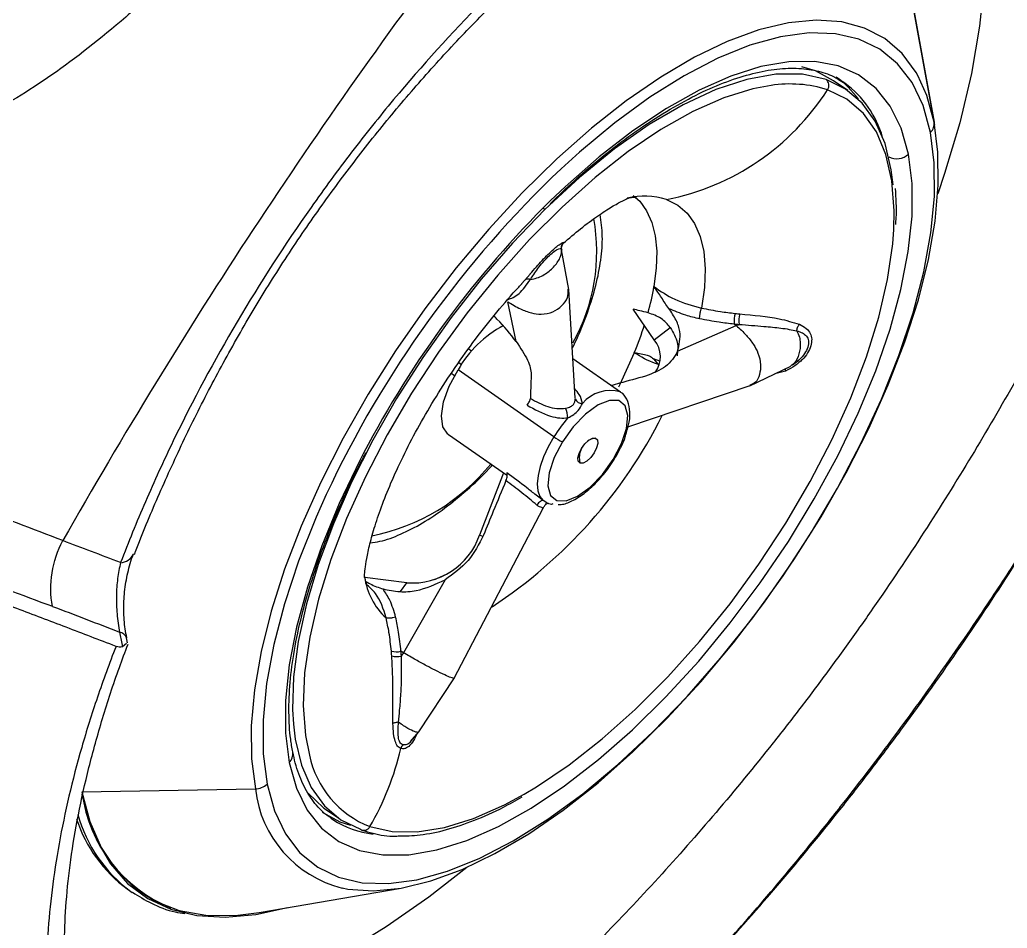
# Model space of a CAD drawing. Extents: x 527 to 611, y 788 to 934.
# Drawn here: x 538.824 to 541.45, y 869.289 to 871.705 of the extents above; entities that cross this region are included whole.
import ezdxf

# ---------------------------------------------------------------- set-up
doc = ezdxf.new("R2010")
doc.units = 0
doc.header["$MEASUREMENT"] = 0
doc.layers.add('1', color=4, linetype='Continuous')
doc.layers.add('GEOMETRY', color=4, linetype='Continuous', lineweight=25)

# ---------------------------------------------------------------- blocks, each defined once
blk = doc.blocks.new('2026_FLASH')
at = {"layer": 'GEOMETRY'}
for p, q in [((14.1076, 68.4979), (14.1764, 68.1193)), ((14.178, 68.1109), (14.1095, 68.4877)), ((13.9466, 68.2032), (13.9091, 68.2293)), ((13.9391, 68.2228), (13.9336, 68.2265)), ((13.141, 67.8865), (13.1357, 67.8902)), ((13.191, 67.7997), (13.1894, 67.7973)), ((13.1852, 67.7819), (13.1865, 67.7783)), ((13.2045, 67.6737), (13.1855, 67.7793)), ((13.0878, 67.6983), (13.1016, 67.7145)), ((13.0787, 67.6892), (13.0878, 67.6983)), ((13.2219, 67.3852), (13.2045, 67.674)), ((13.0644, 67.5354), (13.0425, 67.6413)), ((13.4317, 67.5399), (13.3761, 67.6215)), ((13.6446, 67.5824), (13.6501, 67.5777)), ((13.4317, 67.5399), (13.4747, 67.5726)), ((13.4942, 67.5095), (13.6501, 67.5777)), ((12.9462, 67.5096), (12.936, 67.5167)), ((12.9119, 67.4796), (12.9193, 67.4744)), ((13.3424, 67.4006), (13.2156, 67.4893)), ((13.4303, 67.4892), (13.4434, 67.4732)), ((13.4468, 67.4831), (13.4303, 67.4892)), ((13.7995, 67.4732), (13.8161, 67.486)), ((12.8909, 67.4521), (12.9011, 67.445)), ((13.1649, 67.2819), (12.91, 67.4602)), ((13.6864, 67.4179), (13.7956, 67.4703)), ((13.781, 67.4569), (13.7528, 67.4497)), ((13.362, 67.3087), (13.6869, 67.4181)), ((12.8844, 67.2886), (13.0388, 67.1806)), ((13.0309, 67.186), (13.0284, 67.1795)), ((13.0284, 67.1795), (12.9672, 67.0207)), ((13.1367, 67.1123), (13.1177, 67.127)), ((12.8998, 66.6401), (13.1366, 67.0926)), ((12.9757, 67.0169), (12.9672, 67.0207)), ((12.7743, 66.8939), (12.6623, 66.9082)), ((12.8759, 66.902), (12.7647, 66.7078)), ((12.7575, 66.8705), (12.7743, 66.8939)), ((12.031, 66.7342), (12.0285, 66.747)), ((12.0286, 66.7319), (12.0174, 66.7232)), ((12.7647, 66.7078), (12.7583, 66.7115)), ((12.8062, 66.4972), (12.9003, 66.6411)), ((12.7839, 66.4716), (12.8059, 66.4969)), ((11.9093, 66.3381), (12.3711, 66.3456)), ((12.5553, 66.2936), (12.5928, 66.2674)), ((12.5717, 66.2677), (12.5772, 66.264)), ((12.3814, 66.0168), (12.7587, 66.0817)), ((12.0302, 66.0795), (12.0402, 66.0725)), ((12.0402, 66.0725), (12.0436, 66.0702))]:
    blk.add_line(p, q, dxfattribs=at)
at = {"layer": 'GEOMETRY', "flags": 128}
for points in [[(14.1226, 69.0916), (14.133, 69.0831), (14.1854, 69.0292), (14.2292, 68.9643), (14.264, 68.8889), (14.2896, 68.8034), (14.3058, 68.7085), (14.3125, 68.6048), (14.3097, 68.493), (14.2973, 68.374), (14.2755, 68.2486), (14.2444, 68.1176), (14.2043, 67.982), (14.1863, 67.9284)], [(14.1327, 68.2433), (14.1283, 68.2511), (14.0909, 68.3016), (14.0452, 68.3411), (13.9915, 68.3693), (13.9305, 68.3858), (13.8628, 68.3904), (13.789, 68.3832), (13.7099, 68.3642), (13.6263, 68.3336), (13.5391, 68.2916), (13.4492, 68.2388), (13.3575, 68.1757), (13.2649, 68.1029), (13.1725, 68.0211), (13.081, 67.9313), (12.9916, 67.8343), (12.905, 67.7311), (12.8222, 67.6228), (12.7441, 67.5105), (12.6714, 67.3953), (12.6048, 67.2785), (12.5452, 67.1612), (12.493, 67.0446), (12.4488, 66.93), (12.4131, 66.8184), (12.3862, 66.7111), (12.3684, 66.6092), (12.3599, 66.5137), (12.3608, 66.4255), (12.3711, 66.3456)], [(14.1666, 68.0918), (14.1468, 68.1632), (14.1175, 68.2242), (14.079, 68.2743), (14.0319, 68.3129), (13.9765, 68.3396), (13.9136, 68.3541), (13.8438, 68.3562), (13.7678, 68.3459), (13.6866, 68.3234), (13.6009, 68.2888), (13.5118, 68.2425), (13.4202, 68.1851), (13.3271, 68.1172), (13.2335, 68.0395), (13.1841, 67.9946)], [(14.1079, 68.0341), (14.0886, 68.1028), (14.0598, 68.1613), (14.0219, 68.2087), (13.9754, 68.2446), (13.9208, 68.2686), (13.8587, 68.2803), (13.7899, 68.2797), (13.7152, 68.2666), (13.6354, 68.2414), (13.5515, 68.2043), (13.4645, 68.1557), (13.3753, 68.0961), (13.2851, 68.0264), (13.1949, 67.9472), (13.156, 67.9102)], [(13.9091, 68.2293), (13.8604, 68.2554), (13.8241, 68.2665)], [(13.8889, 68.2325), (13.826, 68.2462), (13.7555, 68.2463), (13.6785, 68.2326), (13.5959, 68.2055), (13.5089, 68.1653), (13.4187, 68.1125), (13.3265, 68.0478), (13.2335, 67.9721), (13.141, 67.8865)], [(14.1764, 68.1193), (14.1568, 68.1901), (14.1327, 68.2433)], [(13.7427, 68.2166), (13.6943, 68.2074), (13.6167, 68.1833), (13.5348, 68.1472), (13.4498, 68.0994), (13.3628, 68.0406), (13.2747, 67.9716), (13.1868, 67.8932), (13.1001, 67.8064), (13.0157, 67.7123), (12.9346, 67.6121), (12.858, 67.507), (12.7867, 67.3983), (12.7217, 67.2875), (12.6638, 67.1759), (12.6136, 67.0649), (12.5719, 66.9559), (12.5392, 66.8504), (12.5158, 66.7495), (12.5021, 66.6546), (12.4982, 66.5669), (12.5042, 66.4874), (12.5147, 66.4355)], [(14.0671, 67.9524), (14.0622, 67.9925), (14.0457, 68.0619), (14.0197, 68.1212), (13.9846, 68.1698), (13.9408, 68.2071), (13.8889, 68.2325)], [(14.0691, 67.8337), (14.0701, 67.8834), (14.0641, 67.9629), (14.0483, 68.033), (14.0229, 68.093), (13.9882, 68.1421), (13.9446, 68.1797), (13.8927, 68.2052)], [(12.6017, 66.082), (12.6169, 66.0791), (12.6847, 66.0744), (12.7585, 66.0817), (12.8376, 66.1007), (12.9211, 66.1313), (13.0083, 66.1733), (13.0982, 66.2261), (13.1899, 66.2892), (13.2825, 66.362), (13.375, 66.4438), (13.4664, 66.5336), (13.5559, 66.6306), (13.6424, 66.7338), (13.7252, 66.8421), (13.8034, 66.9544), (13.8761, 67.0696), (13.9426, 67.1864), (14.0023, 67.3037), (14.0545, 67.4203), (14.0987, 67.5349), (14.1344, 67.6465), (14.1613, 67.7538), (14.179, 67.8557), (14.1875, 67.9512), (14.1866, 68.0394), (14.1764, 68.1193)], [(12.4021, 66.3582), (12.422, 66.2868), (12.4513, 66.2258), (12.4897, 66.1757), (12.5369, 66.137), (12.5922, 66.1104), (12.6552, 66.0959), (12.725, 66.0938), (12.8009, 66.104), (12.8822, 66.1266), (12.9678, 66.1612), (13.0569, 66.2075), (13.1485, 66.2649), (13.2416, 66.3328), (13.3352, 66.4105), (13.4282, 66.4971), (13.5196, 66.5917), (13.6085, 66.6932), (13.6938, 66.8006), (13.7746, 66.9126), (13.8501, 67.028), (13.9193, 67.1456), (13.9816, 67.2641), (14.0363, 67.3821), (14.0827, 67.4984), (14.1204, 67.6117), (14.1489, 67.7208), (14.1679, 67.8245), (14.1773, 67.9215), (14.1768, 68.011), (14.1666, 68.0918)], [(12.4608, 66.4159), (12.4802, 66.3472), (12.509, 66.2887), (12.5468, 66.2413), (12.5933, 66.2054), (12.6479, 66.1814), (12.71, 66.1697), (12.7788, 66.1703), (12.8536, 66.1833), (12.9334, 66.2086), (13.0173, 66.2457), (13.1043, 66.2943), (13.1934, 66.3539), (13.2836, 66.4236), (13.3739, 66.5027), (13.463, 66.5904), (13.5501, 66.6854), (13.6341, 66.7868), (13.7139, 66.8933), (13.7887, 67.0037), (13.8577, 67.1167), (13.9198, 67.231), (13.9746, 67.3452), (14.0212, 67.4579), (14.0592, 67.568), (14.0882, 67.674), (14.1077, 67.7748), (14.1175, 67.8691), (14.1176, 67.9559), (14.1079, 68.0341)], [(13.3755, 67.9242), (13.3932, 67.9084), (13.4117, 67.8832), (13.4255, 67.8523), (13.4344, 67.8163), (13.4384, 67.7755), (13.4373, 67.7304), (13.4312, 67.6815)], [(13.4644, 67.9133), (13.4943, 67.8986), (13.5194, 67.8771), (13.5394, 67.849), (13.5542, 67.8147), (13.5635, 67.7745), (13.5671, 67.729), (13.5652, 67.6788), (13.5576, 67.6244)], [(13.141, 67.8865), (13.0549, 67.7972), (12.9715, 67.7011), (12.8917, 67.5994), (12.8164, 67.4932), (12.7467, 67.3839), (12.6833, 67.2729), (12.627, 67.1613), (12.5786, 67.0506), (12.5385, 66.9422), (12.5073, 66.8374), (12.4853, 66.7373), (12.4729, 66.6434), (12.4702, 66.5566), (12.4722, 66.5181)], [(13.0859, 66.3314), (13.1185, 66.3509), (13.2055, 66.4097), (13.2936, 66.4787), (13.3815, 66.5571), (13.4682, 66.6439), (13.5526, 66.738), (13.6337, 66.8382), (13.7103, 66.9433), (13.7816, 67.052), (13.8466, 67.1628), (13.9045, 67.2744), (13.9547, 67.3854), (13.9964, 67.4944), (14.0291, 67.6), (14.0525, 67.7008), (14.0662, 67.7957), (14.0691, 67.8337)], [(13.3789, 67.5056), (13.3401, 67.4211), (13.3365, 67.414)], [(12.8844, 67.2886), (12.8832, 67.2894), (12.8699, 67.3086), (12.866, 67.338), (12.8718, 67.3751), (12.8869, 67.417), (12.91, 67.4602)], [(13.3228, 67.2218), (13.345, 67.264), (13.3585, 67.3044), (13.3618, 67.3391), (13.3547, 67.3645), (13.3379, 67.3783), (13.313, 67.379), (13.2825, 67.3667), (13.2493, 67.3425), (13.2167, 67.3087), (13.1879, 67.2688)], [(13.1649, 67.2819), (13.1499, 67.2553), (13.1376, 67.2288), (13.1285, 67.2031), (13.1229, 67.179), (13.1209, 67.1572), (13.1226, 67.1385), (13.1279, 67.1234), (13.1367, 67.1123)], [(13.1879, 67.2688), (13.1657, 67.2266), (13.1522, 67.1861), (13.1489, 67.1515), (13.156, 67.1261), (13.1728, 67.1123), (13.1977, 67.1116), (13.2282, 67.1239), (13.2614, 67.1481), (13.294, 67.1819), (13.3228, 67.2218)], [(13.2347, 67.2121), (13.2298, 67.2168), (13.2288, 67.2259), (13.2319, 67.238), (13.2385, 67.2512), (13.2477, 67.2634), (13.258, 67.273), (13.268, 67.2783), (13.276, 67.2785)], [(13.276, 67.2785), (13.2809, 67.2738), (13.2819, 67.2646), (13.2788, 67.2526), (13.2722, 67.2394), (13.263, 67.2271), (13.2527, 67.2176), (13.2427, 67.2123), (13.2347, 67.2121)], [(12.6589, 67.2384), (12.6489, 67.219), (12.5942, 67.1048), (12.5475, 66.992), (12.5095, 66.882), (12.4806, 66.7759), (12.4611, 66.6752), (12.4512, 66.5809), (12.4512, 66.4941), (12.4608, 66.4159)], [(12.5597, 67.1287), (12.5325, 67.0679), (12.4861, 66.9516), (12.4484, 66.8382), (12.4199, 66.7292), (12.4008, 66.6255), (12.3915, 66.5284), (12.3919, 66.439), (12.4021, 66.3582)], [(13.1367, 67.1123), (13.1353, 67.1127), (13.1336, 67.1125), (13.1315, 67.1117), (13.1293, 67.1103), (13.1268, 67.1085), (13.1243, 67.1062), (13.1219, 67.1035), (13.1195, 67.1006)], [(12.8801, 66.9166), (12.8531, 66.904), (12.8477, 66.9017)], [(12.4722, 66.5181), (12.4771, 66.478), (12.4937, 66.4086), (12.5197, 66.3493), (12.5548, 66.3007), (12.5985, 66.2635), (12.6504, 66.2381)], [(11.9093, 66.3381), (11.9305, 66.259), (11.961, 66.1898), (12.0003, 66.1311), (12.0483, 66.0834), (12.1044, 66.0471), (12.1683, 66.0224), (12.2393, 66.0097), (12.3169, 66.009), (12.3814, 66.0168)], [(11.9098, 66.3313), (11.9223, 66.2809), (11.9497, 66.2082), (11.9862, 66.1459), (12.0314, 66.0943), (12.0849, 66.0541), (12.1464, 66.0255), (12.2152, 66.0087), (12.2909, 66.004), (12.3726, 66.0113), (12.4563, 66.0297)], [(12.5111, 66.3339), (12.5527, 66.2954), (12.5553, 66.2936)], [(12.6756, 66.2451), (12.7351, 66.2318), (12.8015, 66.2311), (12.874, 66.2429), (12.9516, 66.267), (13.0335, 66.3031), (13.0859, 66.3314)], [(12.5485, 66.2839), (12.5961, 66.2583), (12.6244, 66.2488)], [(12.9331, 66.1365), (12.832, 66.0579), (12.7189, 65.9786), (12.6074, 65.9097), (12.4984, 65.8517), (12.3926, 65.8049), (12.2906, 65.7698), (12.1933, 65.7465), (12.1013, 65.7351), (12.0153, 65.7359), (11.9358, 65.7488), (11.8697, 65.7709)]]:
    blk.add_lwpolyline(points, dxfattribs=at)
at = {"layer": 'GEOMETRY'}
for centre, radius, start, end in [((13.777, 68.0417), 0.2413, 34.9021, 54.845), ((13.7933, 67.8883), 0.3322, 72.5833, 98.7635), ((13.8765, 68.2168), 0.02, 324.5065, 51.5596), ((13.7724, 67.9994), 0.2787, 16.6218, 53.2764), ((13.339, 68.5575), 0.6563, 281.0193, 327.5361), ((14.1457, 68.1147), 0.031, 312.45, 8.5702), ((14.0766, 68.0667), 0.0452, 242.3173, 313.8597), ((15.1567, 65.9142), 2.867, 133.4774, 154.9364), ((13.4056, 67.7222), 0.1999, 72.8852, 103.0938), ((15.0586, 65.9826), 2.7084, 134.6253, 152.3772), ((12.7879, 67.774), 0.4912, 330.4995, 10.4336), ((12.7401, 67.8002), 0.7012, 344.4169, 350.2557), ((13.7124, 67.5906), 0.0683, 163.2843, 186.8743), ((13.7211, 67.5903), 0.0643, 163.2487, 188.3115), ((12.4682, 67.8808), 0.9849, 337.6114, 342.2661), ((13.1717, 67.3117), 0.3009, 117.8284, 150.4269), ((13.3787, 67.495), 0.0695, 322.6974, 40.258), ((13.3143, 67.3105), 0.0947, 73.3454, 140.2848), ((13.2387, 67.3885), 0.0177, 197.2292, 278.8861), ((13.1039, 67.3225), 0.0989, 5.8174, 21.0556), ((12.2822, 67.9252), 1.3098, 303.2739, 333.3926), ((13.5032, 67.0719), 0.3982, 139.1181, 148.1731), ((13.2373, 67.3822), 0.1237, 234.1889, 246.4329), ((13.281, 67.2339), 0.0449, 96.4492, 126.4305), ((13.2863, 67.2268), 0.0537, 153.0353, 195.9727), ((12.5767, 67.5487), 0.5401, 281.0796, 321.1148), ((13.1541, 67.084), 0.0211, 98.7948, 123.9854), ((12.7891, 67.0815), 0.1882, 265.4802, 341.1423), ((12.009, 66.9897), 0.0426, 274.7545, 332.657), ((12.8399, 66.9336), 0.18, 187.6419, 227.7508), ((12.0055, 66.7376), 0.0249, 22.6793, 79.5203), ((12.7464, 66.7639), 0.0537, 255.3019, 282.708), ((12.7482, 66.7534), 0.056, 255.0968, 281.4119), ((12.0283, 66.6225), 0.7492, 329.7505, 346.9038), ((12.44, 66.4387), 0.0309, 312.4176, 9.257), ((12.7713, 66.4891), 0.2621, 191.7846, 248.5778), ((12.3706, 66.3913), 0.0457, 270.5386, 313.5617), ((12.6759, 66.3796), 0.3068, 186.3711, 256.0006), ((12.2908, 66.3851), 0.384, 187.7521, 247.8793), ((12.2526, 66.3826), 0.3759, 198.1915, 233.7313), ((12.2669, 66.3799), 0.382, 195.5181, 233.5863), ((12.7139, 66.4748), 0.2512, 237.0389, 263.2855), ((12.6598, 66.253), 0.0176, 237.8263, 333.3145)]:
    blk.add_arc(centre, radius, start, end, dxfattribs=at)
for points, knots in [([(17.4143, 72.5609), (16.8518, 72.2417), (16.3103, 71.8855), (15.2532, 71.0861), (14.7403, 70.6394), (13.7806, 69.6798), (13.3339, 69.1668), (12.5344, 68.1098), (12.1782, 67.5683), (11.8589, 67.0058)], [0.0117209, 0.0117209, 0.0117209, 0.0117209, 0.2499981, 0.2499981, 0.4999981, 0.4999981, 0.7499981, 0.7499981, 0.9882772, 0.9882772, 0.9882772, 0.9882772]), ([(12.7075, 64.4988), (12.7181, 64.5035), (12.7392, 64.5129), (12.771, 64.5274), (12.803, 64.5421), (12.8352, 64.5571), (12.8675, 64.5723), (12.8999, 64.5878), (12.9325, 64.6035), (12.9652, 64.6195), (12.9981, 64.6358), (13.0311, 64.6523), (13.0642, 64.669), (13.0975, 64.6861), (13.1941, 64.736), (13.3548, 64.8225), (13.5886, 64.9571), (13.8286, 65.1046), (14.0801, 65.269), (14.3383, 65.448), (14.6049, 65.6428), (14.8753, 65.8504), (15.1501, 66.0709), (15.4282, 66.3033), (15.8032, 66.6286), (16.273, 67.0573), (16.7366, 67.507), (17.0993, 67.8745), (17.367, 68.154), (17.6278, 68.4348), (17.9652, 68.8099), (18.3654, 69.2791), (18.7247, 69.7373), (18.9825, 70.0914), (19.1595, 70.348), (19.3225, 70.5989), (19.4685, 70.8381), (19.6013, 71.0705), (19.6916, 71.2394), (19.7503, 71.3541), (19.781, 71.4152), (19.8108, 71.4757), (19.8397, 71.5357), (19.8677, 71.5952), (19.8949, 71.6541), (19.9123, 71.6929), (19.921, 71.7123)], [0, 0, 0, 0, 0.004892, 0.009774, 0.014647, 0.019511, 0.024366, 0.029212, 0.034049, 0.038877, 0.043697, 0.048509, 0.053312, 0.058108, 0.062895, 0.094816, 0.125543, 0.157242, 0.18799, 0.219656, 0.250744, 0.281851, 0.312741, 0.34382, 0.375015, 0.437667, 0.499957, 0.531365, 0.562698, 0.594001, 0.625119, 0.687552, 0.750174, 0.781029, 0.812501, 0.843353, 0.875241, 0.90579, 0.937532, 0.946407, 0.955297, 0.964203, 0.973127, 0.982067, 0.991025, 1, 1, 1, 1]), ([(13.2312, 70.5826), (13.2037, 70.6049), (13.1695, 70.6194), (13.1185, 70.6276), (13.1079, 70.6288), (13.0859, 70.6301), (13.0746, 70.6302), (13.0397, 70.6292), (13.0151, 70.6265), (12.9633, 70.6173), (12.9361, 70.6107), (12.8933, 70.5979), (12.8787, 70.5931), (12.8489, 70.5825), (12.8336, 70.5767), (12.7565, 70.5455), (12.6916, 70.5132), (12.5897, 70.4538), (12.555, 70.4323), (12.4839, 70.3853), (12.4481, 70.3602), (12.3403, 70.2807), (12.2678, 70.2219), (12.1582, 70.1247), (12.1213, 70.0907), (12.049, 70.021), (12.0133, 69.9851), (11.9428, 69.9116), (11.908, 69.8739), (11.8566, 69.8159), (11.8396, 69.7963), (11.8058, 69.7567), (11.789, 69.7366), (11.7059, 69.6353), (11.6437, 69.553), (11.5566, 69.4277), (11.5286, 69.3856), (11.4881, 69.322), (11.4748, 69.3007), (11.449, 69.2582), (11.4365, 69.237), (11.3757, 69.1317), (11.333, 69.0491), (11.2867, 68.9477), (11.2778, 68.9276), (11.2607, 68.8874), (11.2525, 68.8674), (11.2293, 68.8082), (11.2155, 68.7698), (11.1793, 68.6578), (11.1618, 68.5874), (11.1483, 68.505), (11.146, 68.4887), (11.1423, 68.4571), (11.1409, 68.4417), (11.1381, 68.3967), (11.1379, 68.3684), (11.1408, 68.315), (11.144, 68.29), (11.1512, 68.2549), (11.1541, 68.2437), (11.1606, 68.222), (11.1643, 68.2116), (11.1767, 68.1819), (11.1865, 68.1641), (11.2094, 68.1324), (11.2225, 68.1186), (11.2659, 68.0838), (11.3003, 68.0693), (11.3599, 68.06), (11.3811, 68.059), (11.415, 68.0609), (11.4267, 68.062), (11.4506, 68.0654), (11.4628, 68.0677), (11.525, 68.0816), (11.5786, 68.1012), (11.6504, 68.136), (11.6651, 68.1435), (11.6948, 68.1595), (11.7099, 68.1681), (11.7557, 68.1952), (11.7867, 68.215), (11.8813, 68.28), (11.9464, 68.3303), (12.0306, 68.4021), (12.0476, 68.4169), (12.0815, 68.4471), (12.0985, 68.4625), (12.1494, 68.5096), (12.1834, 68.5423), (12.2515, 68.6102), (12.2856, 68.6454), (12.3369, 68.6999), (12.354, 68.7185), (12.3883, 68.7561), (12.4054, 68.7751), (12.4901, 68.871), (12.556, 68.9501), (12.6524, 69.0721), (12.6841, 69.1134), (12.7466, 69.1971), (12.7769, 69.2388), (12.865, 69.3638), (12.92, 69.4466), (12.9967, 69.5703), (13.0214, 69.6116), (13.0677, 69.6923), (13.0895, 69.7319), (13.1302, 69.8095), (13.1493, 69.8476), (13.1844, 69.9223), (13.2006, 69.959), (13.2447, 70.0665), (13.2672, 70.1329), (13.2908, 70.225), (13.297, 70.2544), (13.3058, 70.3107), (13.3084, 70.3377), (13.3108, 70.413), (13.3051, 70.4564), (13.2889, 70.5024), (13.2852, 70.5112), (13.2769, 70.5279), (13.2723, 70.5359), (13.257, 70.5583), (13.245, 70.5714), (13.2312, 70.5826)], [0, 0, 0, 0, 0.03125, 0.03125, 0.039062, 0.039062, 0.046875, 0.046875, 0.0625, 0.0625, 0.078125, 0.078125, 0.085937, 0.085937, 0.09375, 0.09375, 0.125, 0.125, 0.140625, 0.140625, 0.15625, 0.15625, 0.1875, 0.1875, 0.203125, 0.203125, 0.21875, 0.21875, 0.234375, 0.234375, 0.242187, 0.242187, 0.25, 0.25, 0.28125, 0.28125, 0.296875, 0.296875, 0.304687, 0.304687, 0.3125, 0.3125, 0.34375, 0.34375, 0.351562, 0.351562, 0.359375, 0.359375, 0.375, 0.375, 0.40625, 0.40625, 0.414062, 0.414062, 0.421875, 0.421875, 0.4375, 0.4375, 0.453125, 0.453125, 0.460937, 0.460937, 0.46875, 0.46875, 0.484375, 0.484375, 0.5, 0.5, 0.53125, 0.53125, 0.546875, 0.546875, 0.554687, 0.554687, 0.5625, 0.5625, 0.59375, 0.59375, 0.601562, 0.601562, 0.609375, 0.609375, 0.625, 0.625, 0.65625, 0.65625, 0.664062, 0.664062, 0.671875, 0.671875, 0.6875, 0.6875, 0.703125, 0.703125, 0.710937, 0.710937, 0.71875, 0.71875, 0.75, 0.75, 0.765625, 0.765625, 0.78125, 0.78125, 0.8125, 0.8125, 0.828125, 0.828125, 0.84375, 0.84375, 0.859375, 0.859375, 0.875, 0.875, 0.90625, 0.90625, 0.921875, 0.921875, 0.9375, 0.9375, 0.96875, 0.96875, 0.976562, 0.976562, 0.984375, 0.984375, 1, 1, 1, 1]), ([(12.9763, 70.5118), (12.9881, 70.5001), (13.0181, 70.4704), (13.0417, 70.398), (13.0424, 70.3273), (13.0331, 70.2476), (13.0137, 70.1587), (12.9584, 70.0072), (12.8779, 69.8391), (12.776, 69.6594), (12.6559, 69.4727), (12.5223, 69.2847), (12.3788, 69.1006), (12.23, 68.9261), (12.0794, 68.7661), (11.9308, 68.6253), (11.7872, 68.5081), (11.6517, 68.4171), (11.5272, 68.3563), (11.4104, 68.3245), (11.3094, 68.3325), (11.2373, 68.3726), (11.2124, 68.4231), (11.2031, 68.442)], [0, 0, 0, 0, 0.032893, 0.083231, 0.133572, 0.134695, 0.186221, 0.237751, 0.289583, 0.341418, 0.39319, 0.444962, 0.496309, 0.547655, 0.598301, 0.648944, 0.69899, 0.749031, 0.79899, 0.848947, 0.907022, 0.965099, 1, 1, 1, 1]), ([(14.9646, 68.6127), (14.9627, 68.6833), (14.9536, 68.7478), (14.9207, 68.8654), (14.8971, 68.9185), (14.8581, 68.9775), (14.8498, 68.9889), (14.8325, 69.0108), (14.8234, 69.0213), (14.7949, 69.0515), (14.7743, 69.0698), (14.7077, 69.1195), (14.6571, 69.1456), (14.5862, 69.1689), (14.5716, 69.1732), (14.5418, 69.1806), (14.5266, 69.1838), (14.4802, 69.192), (14.4481, 69.1956), (14.3488, 69.2003), (14.2783, 69.1956), (14.1665, 69.1767), (14.1281, 69.1683), (14.0505, 69.1477), (14.0111, 69.1354), (13.8917, 69.0931), (13.8102, 69.0572), (13.7061, 69.0028), (13.6852, 68.9915), (13.6431, 68.9678), (13.6219, 68.9554), (13.5584, 68.917), (13.5161, 68.8898), (13.3896, 68.8033), (13.3057, 68.7393), (13.1805, 68.6335), (13.1389, 68.5967), (13.0766, 68.5389), (13.0558, 68.5193), (13.0147, 68.4794), (12.9943, 68.4591), (12.8931, 68.3565), (12.8147, 68.2699), (12.7009, 68.1334), (12.6636, 68.0867), (12.6087, 68.0151), (12.5905, 67.9909), (12.5545, 67.942), (12.5367, 67.9172), (12.4492, 67.793), (12.3837, 67.6915), (12.2615, 67.4845), (12.2048, 67.3789), (12.1397, 67.2443), (12.127, 67.2172), (12.1022, 67.1632), (12.0902, 67.1362), (12.0552, 67.0552), (12.0332, 67.0012), (12.0126, 66.9473)], [0, 0, 0, 0, 0.0625, 0.0625, 0.125, 0.125, 0.140625, 0.140625, 0.15625, 0.15625, 0.1875, 0.1875, 0.25, 0.25, 0.265625, 0.265625, 0.28125, 0.28125, 0.3125, 0.3125, 0.375, 0.375, 0.40625, 0.40625, 0.4375, 0.4375, 0.5, 0.5, 0.515625, 0.515625, 0.53125, 0.53125, 0.5625, 0.5625, 0.625, 0.625, 0.65625, 0.65625, 0.671875, 0.671875, 0.6875, 0.6875, 0.75, 0.75, 0.78125, 0.78125, 0.796875, 0.796875, 0.8125, 0.8125, 0.875, 0.875, 0.9375, 0.9375, 0.953125, 0.953125, 0.96875, 0.96875, 1, 1, 1, 1]), ([(12.0497, 66.9694), (12.0506, 66.9719), (12.0692, 67.0222), (12.1115, 67.1222), (12.1774, 67.2683), (12.2506, 67.4148), (12.3301, 67.5599), (12.4155, 67.7022), (12.5065, 67.8401), (12.602, 67.973), (12.7016, 68.1011), (12.8054, 68.2243), (12.9131, 68.3426), (13.0237, 68.4547), (13.1363, 68.5596), (13.2495, 68.6564), (13.3622, 68.7443), (13.4733, 68.8224), (13.5816, 68.8904), (13.6861, 68.9479), (13.7873, 68.9956), (13.8855, 69.034), (13.98, 69.0633), (14.0692, 69.0834), (14.1519, 69.0946), (14.2264, 69.0972), (14.2861, 69.0935), (14.3164, 69.0868), (14.3287, 69.0841)], [0, 0, 0, 0, 0.0021643, 0.042863, 0.083881, 0.1250926, 0.1663517, 0.2074809, 0.2484093, 0.2889715, 0.3293058, 0.3700689, 0.4111579, 0.4524488, 0.4937924, 0.5349876, 0.5758811, 0.6163347, 0.6562359, 0.6954999, 0.7341874, 0.7737114, 0.8134998, 0.8534299, 0.8933754, 0.9332427, 0.9730681, 1, 1, 1, 1]), ([(13.1549, 67.902), (13.1768, 67.9231), (13.2258, 67.9703), (13.3027, 68.0349), (13.3843, 68.0964), (13.4645, 68.1488), (13.5422, 68.1917), (13.6166, 68.2248), (13.6867, 68.2478), (13.7516, 68.2608), (13.8109, 68.2639), (13.8636, 68.2571), (13.9047, 68.2445), (13.9256, 68.2303), (13.9335, 68.2249)], [0, 0, 0, 0, 0.0705911, 0.1584376, 0.2461387, 0.3336585, 0.4209625, 0.5080287, 0.5948747, 0.6816132, 0.7684356, 0.8558702, 0.9448913, 1, 1, 1, 1]), ([(11.859, 67.0059), (11.6976, 67.0679), (11.5384, 67.1275), (11.2243, 67.2428), (11.0694, 67.2984), (10.6104, 67.459), (10.3117, 67.5585), (9.7234, 67.7483), (9.4339, 67.8385), (8.8602, 68.0135), (8.5762, 68.0981), (8.2941, 68.1808)], [0, 0, 0, 0, 0.125, 0.125, 0.25, 0.25, 0.5, 0.5, 0.75, 0.75, 1, 1, 1, 1]), ([(8.2558, 67.975), (8.5383, 67.8951), (8.8229, 67.8132), (9.3978, 67.6437), (9.6881, 67.5562), (10.278, 67.3717), (10.5777, 67.2748), (11.0383, 67.1181), (11.1938, 67.0638), (11.5092, 66.9508), (11.6691, 66.8923), (11.8312, 66.8312)], [0, 0, 0, 0, 0.25, 0.25, 0.5, 0.5, 0.75, 0.75, 0.875, 0.875, 1, 1, 1, 1]), ([(12.0004, 66.7245), (11.9783, 66.7331), (11.9341, 66.7501), (11.8681, 66.7753), (11.8023, 66.8003), (11.7369, 66.8251), (11.6717, 66.8496), (11.6068, 66.8738), (11.5421, 66.8978), (11.4778, 66.9215), (11.4137, 66.9449), (11.3498, 66.9681), (11.2863, 66.9911), (11.223, 67.0138), (11.1599, 67.0362), (11.0971, 67.0584), (11.0346, 67.0804), (10.9723, 67.1022), (10.9102, 67.1237), (10.8484, 67.145), (10.7868, 67.1662), (10.7254, 67.1871), (10.6642, 67.2078), (10.6033, 67.2283), (10.5425, 67.2486), (10.482, 67.2688), (10.4216, 67.2888), (10.3615, 67.3086), (10.3015, 67.3282), (10.2417, 67.3477), (10.1821, 67.367), (10.1226, 67.3862), (9.9972, 67.4264), (9.806, 67.487), (9.5497, 67.5668), (9.2931, 67.6453), (9.0361, 67.7228), (8.7786, 67.7995), (8.5203, 67.8754), (8.3484, 67.9252), (8.2621, 67.9502)], [0, 0, 0, 0, 0.016227, 0.03245, 0.048667, 0.064878, 0.081084, 0.097284, 0.113477, 0.129665, 0.145846, 0.16202, 0.178188, 0.19435, 0.210504, 0.226651, 0.242791, 0.258925, 0.27505, 0.291169, 0.30728, 0.323383, 0.339479, 0.355568, 0.371648, 0.387721, 0.403785, 0.419841, 0.43589, 0.45193, 0.467962, 0.483985, 0.500001, 0.569665, 0.63993, 0.710787, 0.782229, 0.85425, 0.926842, 1, 1, 1, 1]), ([(13.3578, 67.916), (13.3626, 67.9171), (13.3758, 67.92), (13.3847, 67.9192), (13.3845, 67.9193), (13.3845, 67.9193)], [0, 0, 0, 0, 0.257022, 0.711321, 1, 1, 1, 1]), ([(14.0742, 67.8468), (14.0747, 67.8525), (14.0776, 67.8868), (14.0753, 67.9171), (14.0734, 67.9424)], [0, 0, 0, 0, 0.168052, 1, 1, 1, 1]), ([(13.1899, 67.7967), (13.2054, 67.81), (13.2379, 67.8379), (13.2817, 67.8701), (13.3198, 67.8948), (13.348, 67.9103), (13.3659, 67.9181), (13.3675, 67.9186), (13.3683, 67.9188)], [0, 0, 0, 0, 0.166523, 0.346836, 0.521214, 0.689905, 0.854123, 1, 1, 1, 1]), ([(13.2139, 67.5175), (13.2179, 67.5255), (13.2343, 67.558), (13.2559, 67.6146), (13.278, 67.6855), (13.291, 67.7532), (13.2959, 67.8167), (13.2909, 67.8543), (13.2884, 67.8729)], [0, 0, 0, 0, 0.060537, 0.246491, 0.433409, 0.62173, 0.811894, 1, 1, 1, 1]), ([(13.1016, 67.7145), (13.1021, 67.715), (13.1069, 67.7207), (13.1176, 67.7333), (13.1335, 67.7511), (13.1494, 67.7674), (13.1641, 67.7812), (13.1754, 67.7904), (13.1796, 67.7932), (13.1813, 67.7942)], [0, 0, 0, 0, 0.019096, 0.211396, 0.380597, 0.550718, 0.720766, 0.889991, 1, 1, 1, 1]), ([(13.1813, 67.7942), (13.1828, 67.7953), (13.1881, 67.7989), (13.1898, 67.7994), (13.191, 67.7997)], [0, 0, 0, 0, 0.273462, 1, 1, 1, 1]), ([(13.1852, 67.7819), (13.1851, 67.7835), (13.1847, 67.7868), (13.1857, 67.7916), (13.1877, 67.7961), (13.1899, 67.7985), (13.191, 67.7997)], [0, 0, 0, 0, 0.246142, 0.500005, 0.753865, 1, 1, 1, 1]), ([(13.1867, 67.7782), (13.1862, 67.7798), (13.1852, 67.7832), (13.1856, 67.7887), (13.1875, 67.794), (13.1899, 67.7967), (13.1911, 67.798)], [0, 0, 0, 0, 0.2355636, 0.485971, 0.7438709, 1, 1, 1, 1]), ([(13.1024, 67.7005), (13.1053, 67.7049), (13.1111, 67.7136), (13.1217, 67.7291), (13.135, 67.746), (13.1499, 67.7617), (13.164, 67.7745), (13.1749, 67.7814), (13.182, 67.7833), (13.1841, 67.7824), (13.1852, 67.7819)], [0, 0, 0, 0, 0.128271, 0.253647, 0.376307, 0.5, 0.623692, 0.746352, 0.871728, 1, 1, 1, 1]), ([(13.1024, 67.7005), (13.1083, 67.7016), (13.1198, 67.7038), (13.1409, 67.7133), (13.1624, 67.7301), (13.1785, 67.7502), (13.1853, 67.7682), (13.1853, 67.7773), (13.1852, 67.7819)], [0, 0, 0, 0, 0.132137, 0.256471, 0.5, 0.743529, 0.867863, 1, 1, 1, 1]), ([(12.6614, 66.9075), (12.6614, 66.9087), (12.6613, 66.9109), (12.6625, 66.929), (12.6666, 66.9573), (12.6751, 66.9964), (12.6887, 67.0452), (12.7085, 67.1028), (12.7347, 67.1677), (12.7676, 67.2384), (12.8068, 67.3132), (12.8519, 67.39), (12.9021, 67.4671), (12.9563, 67.5426), (13.0131, 67.614), (13.0548, 67.663), (13.0768, 67.6858), (13.0795, 67.6885)], [0, 0, 0, 0, 0.059194, 0.1191, 0.180402, 0.24392, 0.310077, 0.378972, 0.450455, 0.524211, 0.599826, 0.676848, 0.754809, 0.833247, 0.911667, 0.989507, 1, 1, 1, 1]), ([(13.0414, 67.6464), (13.0518, 67.6504), (13.0724, 67.6581), (13.0925, 67.6865), (13.1024, 67.7005)], [0, 0, 0, 0, 0.507393, 1, 1, 1, 1]), ([(13.1024, 67.7005), (13.101, 67.7009), (13.0983, 67.7016), (13.0943, 67.7015), (13.0906, 67.7006), (13.0887, 67.699), (13.0878, 67.6983)], [0, 0, 0, 0, 0.232227, 0.480789, 0.739394, 1, 1, 1, 1]), ([(13.0425, 67.6413), (13.0534, 67.6345), (13.0729, 67.6224), (13.1032, 67.6112), (13.1329, 67.6069), (13.1627, 67.6126), (13.1867, 67.6298), (13.2032, 67.6511), (13.2033, 67.6671), (13.2033, 67.6745)], [0, 0, 0, 0, 0.190411, 0.340618, 0.461064, 0.609201, 0.745535, 0.881869, 1, 1, 1, 1]), ([(13.4312, 67.6815), (13.4489, 67.6694), (13.4863, 67.6438), (13.533, 67.6311), (13.5576, 67.6244)], [0, 0, 0, 0, 0.473523, 1, 1, 1, 1]), ([(13.4703, 67.6237), (13.4671, 67.6282), (13.4608, 67.637), (13.4513, 67.6522), (13.4437, 67.6638), (13.4371, 67.6735), (13.4336, 67.6783), (13.4312, 67.6815)], [0, 0, 0, 0, 0.2644055, 0.5139301, 0.7564124, 0.838107, 1, 1, 1, 1]), ([(13.4156, 67.6118), (13.4082, 67.6137), (13.3951, 67.617), (13.3819, 67.6201), (13.3761, 67.6215)], [0, 0, 0, 0, 0.559999, 1, 1, 1, 1]), ([(13.4747, 67.5726), (13.4672, 67.5814), (13.4519, 67.5995), (13.4279, 67.6076), (13.4156, 67.6118)], [0, 0, 0, 0, 0.48807, 1, 1, 1, 1]), ([(13.4942, 67.5095), (13.4983, 67.5266), (13.5047, 67.5529), (13.4915, 67.5928), (13.4775, 67.6132), (13.4703, 67.6237)], [0, 0, 0, 0, 0.473529, 0.73037, 1, 1, 1, 1]), ([(13.4703, 67.6237), (13.4849, 67.6174), (13.5115, 67.606), (13.5398, 67.5996), (13.5525, 67.5967)], [0, 0, 0, 0, 0.550605, 1, 1, 1, 1]), ([(13.5525, 67.5967), (13.5526, 67.5985), (13.5528, 67.6012), (13.5534, 67.6061), (13.5541, 67.6101), (13.5549, 67.6142), (13.5561, 67.6193), (13.557, 67.6224), (13.5576, 67.6244)], [0, 0, 0, 0, 0.240748, 0.370382, 0.502553, 0.634347, 0.762901, 1, 1, 1, 1]), ([(13.5576, 67.6244), (13.5743, 67.6212), (13.6042, 67.6155), (13.634, 67.6118), (13.647, 67.6102)], [0, 0, 0, 0, 0.560391, 1, 1, 1, 1]), ([(13.647, 67.6102), (13.6494, 67.6099), (13.6536, 67.6095), (13.6577, 67.609), (13.6596, 67.6088)], [0, 0, 0, 0, 0.559764, 1, 1, 1, 1]), ([(13.6596, 67.6088), (13.6959, 67.6057), (13.7543, 67.6007), (13.8006, 67.5867), (13.818, 67.5814)], [0, 0, 0, 0, 0.623428, 1, 1, 1, 1]), ([(13.0644, 67.5354), (13.049, 67.5554), (13.0315, 67.5782), (13.0081, 67.6006), (13.0053, 67.6033)], [0, 0, 0, 0, 0.879702, 1, 1, 1, 1]), ([(13.5525, 67.5967), (13.5697, 67.5935), (13.6005, 67.5877), (13.6312, 67.584), (13.6446, 67.5824)], [0, 0, 0, 0, 0.560335, 1, 1, 1, 1]), ([(13.6446, 67.5824), (13.647, 67.5821), (13.6513, 67.5817), (13.6556, 67.5812), (13.6575, 67.581)], [0, 0, 0, 0, 0.559876, 1, 1, 1, 1]), ([(13.6501, 67.5777), (13.6515, 67.5783), (13.654, 67.5794), (13.6564, 67.5805), (13.6575, 67.581)], [0, 0, 0, 0, 0.56, 1, 1, 1, 1]), ([(13.6575, 67.581), (13.6798, 67.5792), (13.7185, 67.5761), (13.7709, 67.5719), (13.7976, 67.5666), (13.8114, 67.5639)], [0, 0, 0, 0, 0.398585, 0.689275, 1, 1, 1, 1]), ([(13.8114, 67.5639), (13.8115, 67.5653), (13.8117, 67.5682), (13.813, 67.5728), (13.8151, 67.5774), (13.817, 67.5801), (13.818, 67.5814)], [0, 0, 0, 0, 0.232227, 0.480789, 0.739393, 1, 1, 1, 1]), ([(13.818, 67.5814), (13.8244, 67.5781), (13.8365, 67.5719), (13.8476, 67.5581), (13.8518, 67.5419), (13.849, 67.5237), (13.8406, 67.5049), (13.8292, 67.4895), (13.82, 67.4822), (13.8168, 67.4797)], [0, 0, 0, 0, 0.185175, 0.348003, 0.491189, 0.6355, 0.779322, 0.923178, 1, 1, 1, 1]), ([(13.4747, 67.5726), (13.4824, 67.5592), (13.4974, 67.533), (13.4942, 67.5093), (13.4927, 67.4977)], [0, 0, 0, 0, 0.5146, 1, 1, 1, 1]), ([(13.6501, 67.5777), (13.6593, 67.5695), (13.6756, 67.5548), (13.6953, 67.5298), (13.7097, 67.5034), (13.7166, 67.474), (13.7127, 67.447), (13.7032, 67.4259), (13.6916, 67.4214), (13.6864, 67.4194)], [0, 0, 0, 0, 0.191602, 0.34275, 0.463949, 0.613012, 0.750199, 0.887386, 1, 1, 1, 1]), ([(13.8114, 67.5639), (13.8138, 67.5584), (13.8185, 67.5478), (13.8217, 67.5262), (13.8181, 67.5019), (13.8087, 67.4808), (13.7987, 67.4729), (13.7955, 67.4704)], [0, 0, 0, 0, 0.1541356, 0.2991693, 0.5832419, 0.8673145, 1, 1, 1, 1]), ([(13.8114, 67.5639), (13.8164, 67.5622), (13.8263, 67.5589), (13.8375, 67.5507), (13.8434, 67.538), (13.8414, 67.5209), (13.8329, 67.5032), (13.8231, 67.491), (13.8168, 67.4863), (13.8162, 67.4859)], [0, 0, 0, 0, 0.168827, 0.333845, 0.495286, 0.658097, 0.82089, 0.982337, 1, 1, 1, 1]), ([(13.0644, 67.5354), (13.0763, 67.5181), (13.1002, 67.4836), (13.1033, 67.4594), (13.1048, 67.4473)], [0, 0, 0, 0, 0.499899, 1, 1, 1, 1]), ([(13.3789, 67.5056), (13.3821, 67.5052), (13.3916, 67.5041), (13.4051, 67.5019), (13.4194, 67.4977), (13.4266, 67.4921), (13.4303, 67.4892)], [0, 0, 0, 0, 0.1614917, 0.487543, 0.7368206, 1, 1, 1, 1]), ([(13.4443, 67.4745), (13.4414, 67.4753), (13.4167, 67.4823), (13.3967, 67.4947), (13.3789, 67.5056)], [0, 0, 0, 0, 0.1165769, 1, 1, 1, 1]), ([(13.4942, 67.5095), (13.4853, 67.4948), (13.4675, 67.4656), (13.4281, 67.4508), (13.4083, 67.4434)], [0, 0, 0, 0, 0.499899, 1, 1, 1, 1]), ([(13.8168, 67.4797), (13.8134, 67.4767), (13.8026, 67.4672), (13.7897, 67.4611), (13.781, 67.4569)], [0, 0, 0, 0, 0.318924, 1, 1, 1, 1]), ([(13.8162, 67.4859), (13.8113, 67.4815), (13.8063, 67.4771), (13.8007, 67.4741), (13.8007, 67.4741)], [0, 0, 0, 0, 0.99367, 1, 1, 1, 1]), ([(13.1048, 67.4473), (13.1043, 67.4355), (13.1034, 67.4142), (13.1028, 67.3932), (13.1026, 67.3839)], [0, 0, 0, 0, 0.557908, 1, 1, 1, 1]), ([(14.4147, 67.47), (14.3398, 67.3361), (14.2598, 67.2013), (14.1306, 66.9989), (14.0861, 66.9314), (14.0167, 66.8301), (13.9932, 66.7963), (13.9455, 66.7292), (13.8973, 66.6625), (13.8481, 66.5969), (13.7983, 66.5318), (13.7732, 66.4995), (13.6977, 66.4043), (13.6471, 66.3427), (13.4945, 66.1634), (13.3918, 66.0511), (13.2887, 65.9458)], [0, 0, 0, 0, 0.25, 0.25, 0.375, 0.375, 0.4375, 0.4375, 0.5, 0.5625, 0.5625, 0.625, 0.625, 0.75, 0.75, 1, 1, 1, 1]), ([(13.7805, 67.463), (13.7804, 67.4628), (13.7802, 67.4623), (13.7803, 67.4602), (13.7807, 67.458), (13.781, 67.4569)], [0, 0, 0, 0, 0.181091, 0.596872, 1, 1, 1, 1]), ([(13.4083, 67.4434), (13.3854, 67.4371), (13.3551, 67.4288), (13.3247, 67.4203), (13.3173, 67.4182)], [0, 0, 0, 0, 0.755675, 1, 1, 1, 1]), ([(13.2414, 67.371), (13.2393, 67.3792), (13.2356, 67.3931), (13.2249, 67.4046), (13.2204, 67.4094)], [0, 0, 0, 0, 0.583685, 1, 1, 1, 1]), ([(13.3579, 67.2932), (13.3607, 67.3026), (13.3675, 67.3252), (13.3681, 67.3554), (13.3603, 67.3815), (13.3498, 67.3976), (13.3415, 67.4007), (13.3407, 67.4011)], [0, 0, 0, 0, 0.203283, 0.493978, 0.744453, 0.974596, 1, 1, 1, 1]), ([(13.0938, 67.3661), (13.095, 67.3678), (13.0973, 67.3712), (13.1001, 67.3762), (13.1021, 67.3808), (13.1024, 67.3828), (13.1026, 67.3839)], [0, 0, 0, 0, 0.2390091, 0.4819299, 0.7346507, 1, 1, 1, 1]), ([(13.1026, 67.3839), (13.1175, 67.3761), (13.1395, 67.3645), (13.1716, 67.3558), (13.1882, 67.3573), (13.1961, 67.358)], [0, 0, 0, 0, 0.521467, 0.771559, 1, 1, 1, 1]), ([(13.1961, 67.358), (13.1987, 67.3586), (13.2032, 67.3597), (13.2091, 67.362), (13.2136, 67.3648), (13.2178, 67.369), (13.2213, 67.3757), (13.2216, 67.3806), (13.2218, 67.3833)], [0, 0, 0, 0, 0.182796, 0.321952, 0.445587, 0.56457, 0.763668, 1, 1, 1, 1]), ([(13.2022, 67.3325), (13.2075, 67.3352), (13.2179, 67.3406), (13.2326, 67.3535), (13.2381, 67.3645), (13.2414, 67.371)], [0, 0, 0, 0, 0.295725, 0.576123, 1, 1, 1, 1]), ([(13.4275, 65.7258), (13.5408, 65.8411), (13.6534, 65.9639), (13.8204, 66.1597), (13.8757, 66.2269), (13.9581, 66.3308), (13.9856, 66.3661), (14.0398, 66.437), (14.0665, 66.4726), (14.1458, 66.58), (14.1972, 66.6524), (14.2975, 66.7985), (14.3463, 66.8722), (14.4176, 66.9838), (14.4411, 67.0213), (14.4872, 67.0961), (14.5098, 67.1335), (14.5763, 67.2452), (14.6188, 67.3192), (14.6596, 67.3928)], [0, 0, 0, 0, 0.25, 0.25, 0.375, 0.375, 0.4375, 0.4375, 0.5, 0.5, 0.625, 0.625, 0.75, 0.75, 0.8125, 0.8125, 0.875, 0.875, 1, 1, 1, 1]), ([(13.4275, 65.7258), (13.4346, 65.7331), (13.4487, 65.7475), (13.4699, 65.7694), (13.491, 65.7916), (13.5121, 65.8138), (13.5331, 65.8363), (13.5541, 65.859), (13.5751, 65.8818), (13.617, 65.9279), (13.6796, 65.9984), (13.7628, 66.0954), (13.8456, 66.1953), (13.9463, 66.321), (14.0633, 66.4738), (14.1944, 66.6543), (14.3098, 66.8221), (14.4107, 66.9761), (14.4835, 67.0923), (14.5398, 67.1852), (14.5754, 67.2454), (14.6049, 67.2962), (14.626, 67.333), (14.6442, 67.3652), (14.6545, 67.3836), (14.6596, 67.3928)], [0, 0, 0, 0, 0.015733, 0.031467, 0.047144, 0.062757, 0.078362, 0.093967, 0.109553, 0.125095, 0.187192, 0.249231, 0.311358, 0.373848, 0.478483, 0.582429, 0.686088, 0.764223, 0.842836, 0.882132, 0.921382, 0.944941, 0.968521, 0.984253, 1, 1, 1, 1]), ([(13.0938, 67.3661), (13.1139, 67.3551), (13.141, 67.3401), (13.1791, 67.3312), (13.195, 67.3321), (13.2022, 67.3325)], [0, 0, 0, 0, 0.608379, 0.823294, 1, 1, 1, 1]), ([(13.3251, 67.2215), (13.3291, 67.2284), (13.341, 67.2485), (13.353, 67.2734), (13.357, 67.2896), (13.3579, 67.2932)], [0, 0, 0, 0, 0.288407, 0.840807, 1, 1, 1, 1]), ([(12.4705, 66.4438), (12.4685, 66.455), (12.4628, 66.4877), (12.4591, 66.5484), (12.4624, 66.6275), (12.4737, 66.7135), (12.4931, 66.8051), (12.5205, 66.9014), (12.5554, 67.0015), (12.5982, 67.1043), (12.6351, 67.1842), (12.6596, 67.2294), (12.6652, 67.2399)], [0, 0, 0, 0, 0.0593675, 0.1723001, 0.2851446, 0.3980225, 0.5111079, 0.6244498, 0.738034, 0.8518238, 0.9657773, 1, 1, 1, 1]), ([(13.1761, 67.102), (13.1799, 67.102), (13.193, 67.102), (13.2176, 67.1127), (13.2495, 67.1332), (13.2818, 67.1634), (13.3073, 67.1941), (13.3204, 67.2144), (13.3251, 67.2215)], [0, 0, 0, 0, 0.077998, 0.268418, 0.475645, 0.682449, 0.88706, 1, 1, 1, 1]), ([(12.6765, 67), (12.685, 67.0011), (12.7112, 67.0046), (12.7576, 67.022), (12.8155, 67.0514), (12.875, 67.0912), (12.9341, 67.14), (12.9766, 67.1792), (12.9981, 67.2034), (13.0012, 67.2069)], [0, 0, 0, 0, 0.083793, 0.258374, 0.437346, 0.616349, 0.794197, 0.970983, 1, 1, 1, 1]), ([(13.0376, 67.1655), (13.0384, 67.1677), (13.0399, 67.1718), (13.041, 67.1777), (13.0412, 67.1826), (13.0405, 67.1848), (13.0401, 67.1858)], [0, 0, 0, 0, 0.265259, 0.518044, 0.761013, 1, 1, 1, 1]), ([(13.1177, 67.127), (13.1095, 67.1334), (13.083, 67.1542), (13.0577, 67.1729), (13.0401, 67.1858)], [0, 0, 0, 0, 0.308634, 1, 1, 1, 1]), ([(13.0376, 67.1655), (13.0263, 67.1384), (13.0063, 67.09), (12.9865, 67.0416), (12.9778, 67.0204)], [0, 0, 0, 0, 0.561975, 1, 1, 1, 1]), ([(13.1195, 67.1006), (13.1134, 67.1058), (13.1005, 67.1168), (13.0725, 67.1394), (13.0517, 67.155), (13.0376, 67.1655)], [0, 0, 0, 0, 0.22843, 0.478519, 1, 1, 1, 1]), ([(13.1618, 67.1035), (13.1609, 67.1028), (13.159, 67.1014), (13.151, 67.1039), (13.1421, 67.1091), (13.1367, 67.1123)], [0, 0, 0, 0, 0.295814, 0.575948, 1, 1, 1, 1]), ([(13.1364, 67.0927), (13.1364, 67.0926), (13.1362, 67.0923), (13.135, 67.0928), (13.1322, 67.0938), (13.1268, 67.0955), (13.1221, 67.0988), (13.1195, 67.1006)], [0, 0, 0, 0, 0.137662, 0.294807, 0.445966, 0.699311, 1, 1, 1, 1]), ([(13.1365, 67.0925), (13.1368, 67.093), (13.1377, 67.0952), (13.1401, 67.098), (13.1425, 67.101), (13.1436, 67.1028), (13.1433, 67.1039), (13.1432, 67.1042)], [0, 0, 0, 0, 0.089847, 0.327932, 0.584945, 0.885604, 1, 1, 1, 1]), ([(11.8312, 66.8311), (11.8258, 66.8601), (11.8255, 66.8905), (11.8349, 66.95), (11.8447, 66.9792), (11.859, 67.0058)], [0, 0, 0, 0, 0.5, 0.5, 1, 1, 1, 1]), ([(12.9778, 67.0204), (12.9657, 66.9966), (12.9411, 66.9485), (12.8979, 66.9176), (12.8759, 66.902)], [0, 0, 0, 0, 0.493307, 1, 1, 1, 1]), ([(12.0291, 66.7475), (12.0275, 66.7552), (12.0228, 66.7781), (12.0205, 66.8203), (12.0224, 66.8712), (12.0313, 66.9215), (12.0404, 66.955), (12.0469, 66.9699), (12.0472, 66.9706)], [0, 0, 0, 0, 0.107669, 0.317618, 0.52892, 0.752653, 0.988178, 1, 1, 1, 1]), ([(12.0126, 66.9473), (12.0092, 66.9336), (12.0066, 66.9195), (12.0028, 66.8902), (12.0017, 66.8749), (12.0011, 66.8431), (12.0017, 66.827), (12.0038, 66.8027), (12.0047, 66.7946), (12.007, 66.7783), (12.0084, 66.7701), (12.01, 66.7621)], [0, 0, 0, 0, 0.25, 0.25, 0.5, 0.5, 0.75, 0.75, 0.875, 0.875, 1, 1, 1, 1]), ([(12.6669, 66.8921), (12.667, 66.892), (12.6679, 66.8909), (12.6648, 66.895), (12.6623, 66.9073), (12.6611, 66.9133)], [0, 0, 0, 0, 0.05174, 0.542222, 1, 1, 1, 1]), ([(12.6637, 66.8984), (12.6679, 66.8959), (12.6773, 66.8902), (12.6933, 66.8828), (12.7047, 66.8792), (12.7106, 66.8773)], [0, 0, 0, 0, 0.280142, 0.630307, 1, 1, 1, 1]), ([(12.7106, 66.8773), (12.7253, 66.8743), (12.7542, 66.8684), (12.8115, 66.872), (12.8506, 66.8902), (12.8759, 66.902)], [0, 0, 0, 0, 0.26963, 0.526471, 1, 1, 1, 1]), ([(12.7189, 66.8004), (12.7117, 66.8239), (12.7008, 66.8594), (12.6743, 66.8825), (12.6654, 66.8903)], [0, 0, 0, 0, 0.6643036, 1, 1, 1, 1]), ([(12.7441, 66.8024), (12.7397, 66.8178), (12.732, 66.8448), (12.717, 66.8675), (12.7106, 66.8773)], [0, 0, 0, 0, 0.571583, 1, 1, 1, 1]), ([(12.7441, 66.8024), (12.7417, 66.8018), (12.738, 66.8007), (12.7328, 66.7998), (12.729, 66.7994), (12.7255, 66.7992), (12.7216, 66.7994), (12.72, 66.8), (12.7189, 66.8004)], [0, 0, 0, 0, 0.2389192, 0.3680149, 0.5, 0.6319851, 0.7610808, 1, 1, 1, 1]), ([(12.7328, 66.712), (12.731, 66.7287), (12.7277, 66.7585), (12.7216, 66.7876), (12.7189, 66.8004)], [0, 0, 0, 0, 0.5597657, 1, 1, 1, 1]), ([(12.7583, 66.7115), (12.7564, 66.7287), (12.7531, 66.7593), (12.7469, 66.7893), (12.7441, 66.8024)], [0, 0, 0, 0, 0.559797, 1, 1, 1, 1]), ([(12.01, 66.7621), (12.0121, 66.7508), (12.0143, 66.7395), (12.0165, 66.7281), (12.0168, 66.7265), (12.0171, 66.7248), (12.0174, 66.7232)], [0, 0, 0, 0, 0.000900139, 0.000900139, 0.000900139, 0.001030345, 0.001030345, 0.001030345, 0.001030345]), ([(12.0004, 66.7246), (11.9827, 66.6792), (11.9662, 66.6341), (11.9358, 66.5446), (11.9219, 66.5), (11.884, 66.3682), (11.8641, 66.2828), (11.8341, 66.1168), (11.824, 66.0363), (11.8161, 65.9197), (11.8147, 65.8813), (11.8143, 65.8071), (11.8153, 65.771), (11.8218, 65.6663), (11.8307, 65.601), (11.8508, 65.51), (11.8586, 65.4808), (11.8764, 65.4249), (11.8865, 65.3981), (11.9195, 65.3226), (11.9455, 65.2783), (12.0049, 65.2017), (12.0384, 65.1695), (12.085, 65.137), (12.0946, 65.1309), (12.1141, 65.1195), (12.124, 65.1143), (12.1544, 65.0998), (12.1754, 65.0919), (12.2404, 65.073), (12.2866, 65.067), (12.3603, 65.0679), (12.3856, 65.0698), (12.4246, 65.0752), (12.4379, 65.0775), (12.4646, 65.0827), (12.478, 65.0858), (12.5458, 65.1029), (12.602, 65.123), (12.7181, 65.1752), (12.778, 65.2073), (12.8558, 65.2551), (12.8715, 65.265), (12.903, 65.2856), (12.9188, 65.2962), (12.9665, 65.329), (12.9984, 65.3521), (13.1592, 65.4735), (13.2914, 65.5898), (13.4275, 65.7258)], [0, 0, 0, 0, 0.03125, 0.03125, 0.0625, 0.0625, 0.125, 0.125, 0.1875, 0.1875, 0.21875, 0.21875, 0.25, 0.25, 0.3125, 0.3125, 0.34375, 0.34375, 0.375, 0.375, 0.4375, 0.4375, 0.5, 0.5, 0.515625, 0.515625, 0.53125, 0.53125, 0.5625, 0.5625, 0.625, 0.625, 0.65625, 0.65625, 0.671875, 0.671875, 0.6875, 0.6875, 0.75, 0.75, 0.8125, 0.8125, 0.828125, 0.828125, 0.84375, 0.84375, 0.875, 0.875, 1, 1, 1, 1]), ([(11.9544, 65.516), (11.9469, 65.5284), (11.9306, 65.5552), (11.9081, 65.611), (11.8884, 65.679), (11.8737, 65.7572), (11.8648, 65.8446), (11.8623, 65.9407), (11.8669, 66.0447), (11.879, 66.1566), (11.8991, 66.276), (11.9271, 66.4017), (11.9638, 66.5329), (11.9989, 66.6428), (12.0247, 66.7096), (12.0326, 66.7301)], [0, 0, 0, 0, 0.071143, 0.153306, 0.233905, 0.313795, 0.393245, 0.47223, 0.551439, 0.632048, 0.713549, 0.795905, 0.879001, 0.962678, 1, 1, 1, 1]), ([(12.7338, 66.6993), (12.7336, 66.7017), (12.7333, 66.7059), (12.733, 66.7101), (12.7328, 66.712)], [0, 0, 0, 0, 0.560701, 1, 1, 1, 1]), ([(12.7593, 66.6985), (12.7591, 66.701), (12.7588, 66.7053), (12.7584, 66.7096), (12.7583, 66.7115)], [0, 0, 0, 0, 0.560236, 1, 1, 1, 1]), ([(12.7366, 66.5591), (12.7367, 66.5722), (12.7369, 66.6003), (12.7367, 66.6475), (12.7349, 66.6808), (12.7338, 66.6993)], [0, 0, 0, 0, 0.278996, 0.6001279, 1, 1, 1, 1]), ([(12.752, 66.5229), (12.7529, 66.5334), (12.7552, 66.5581), (12.7585, 66.5984), (12.7606, 66.6468), (12.7598, 66.68), (12.7593, 66.6985)], [0, 0, 0, 0, 0.182524, 0.429956, 0.681794, 1, 1, 1, 1]), ([(12.7647, 66.7078), (12.7637, 66.706), (12.7619, 66.703), (12.7601, 66.6999), (12.7593, 66.6985)], [0, 0, 0, 0, 0.56, 1, 1, 1, 1]), ([(12.8989, 66.6406), (12.8992, 66.6403), (12.9008, 66.6385), (12.8919, 66.6413), (12.8758, 66.6477), (12.851, 66.6598), (12.8243, 66.674), (12.7954, 66.69), (12.7757, 66.7014), (12.7647, 66.7078)], [0, 0, 0, 0, 0.023824, 0.174738, 0.325651, 0.48963, 0.622956, 0.789226, 1, 1, 1, 1]), ([(12.7369, 66.5192), (12.7367, 66.5304), (12.7365, 66.5434), (12.7366, 66.557), (12.7366, 66.5591)], [0, 0, 0, 0, 0.849523, 1, 1, 1, 1]), ([(12.752, 66.5229), (12.7504, 66.5228), (12.7472, 66.5225), (12.7429, 66.5217), (12.7393, 66.5206), (12.7377, 66.5197), (12.7369, 66.5192)], [0, 0, 0, 0, 0.246153, 0.50002, 0.753876, 1, 1, 1, 1]), ([(12.7581, 66.4527), (12.755, 66.4545), (12.7487, 66.458), (12.7422, 66.4722), (12.7382, 66.4928), (12.7374, 66.5101), (12.7369, 66.5192)], [0, 0, 0, 0, 0.226967, 0.451796, 0.708271, 1, 1, 1, 1]), ([(12.7633, 66.4626), (12.7604, 66.4644), (12.7547, 66.468), (12.751, 66.4832), (12.7505, 66.502), (12.7515, 66.5159), (12.752, 66.5229)], [0, 0, 0, 0, 0.247356, 0.492706, 0.743429, 1, 1, 1, 1]), ([(12.8058, 66.4975), (12.8057, 66.4971), (12.8046, 66.4949), (12.7952, 66.4972), (12.7809, 66.5036), (12.7655, 66.5132), (12.7565, 66.5196), (12.752, 66.5229)], [0, 0, 0, 0, 0.065072, 0.37129, 0.677508, 0.833848, 1, 1, 1, 1]), ([(12.7995, 66.4895), (12.796, 66.4824), (12.7891, 66.4682), (12.7768, 66.456), (12.7662, 66.4511), (12.7607, 66.4522), (12.7581, 66.4527)], [0, 0, 0, 0, 0.298179, 0.596667, 0.808474, 1, 1, 1, 1]), ([(12.7877, 66.4759), (12.7867, 66.4746), (12.7823, 66.4684), (12.7732, 66.4617), (12.7666, 66.4623), (12.7633, 66.4626)], [0, 0, 0, 0, 0.11902, 0.557832, 1, 1, 1, 1]), ([(12.7633, 66.4626), (12.7622, 66.4612), (12.7598, 66.4583), (12.7587, 66.4546), (12.7581, 66.4527)], [0, 0, 0, 0, 0.4925023, 1, 1, 1, 1]), ([(12.5773, 66.2656), (12.5717, 66.2689), (12.5518, 66.2805), (12.5248, 66.3107), (12.4966, 66.3566), (12.4795, 66.4028), (12.4727, 66.4339), (12.4705, 66.4438)], [0, 0, 0, 0, 0.102905, 0.36788, 0.629362, 0.882368, 1, 1, 1, 1]), ([(12.751, 66.2204), (12.7701, 66.2207), (12.8109, 66.2214), (12.8789, 66.2356), (12.9532, 66.2605), (13.0208, 66.2901), (13.0642, 66.3152), (13.0807, 66.3248)], [0, 0, 0, 0, 0.195517, 0.416731, 0.639307, 0.862369, 1, 1, 1, 1]), ([(12.6543, 66.2361), (12.6642, 66.2331), (12.6925, 66.2246), (12.7248, 66.2189), (12.7487, 66.2202), (12.751, 66.2204)], [0, 0, 0, 0, 0.328792, 0.93482, 1, 1, 1, 1]), ([(12.0444, 66.0705), (12.0608, 66.0603), (12.0959, 66.0383), (12.1432, 66.0202), (12.1749, 66.0151), (12.1833, 66.0138)], [0, 0, 0, 0, 0.388827, 0.836722, 1, 1, 1, 1])]:
    blk.add_open_spline(points, degree=3, knots=knots, dxfattribs=at)
for points in [[(12.0126, 66.9473), (11.961, 66.9671), (11.9098, 66.9867), (11.859, 67.0058)], [(11.8312, 66.8311), (11.8904, 66.8089), (11.95, 66.7858), (12.01, 66.7621)], [(12.0174, 66.7232), (12.0122, 66.7216), (12.0065, 66.7221), (12.0004, 66.7245)]]:
    blk.add_open_spline(points, degree=3, dxfattribs=at)

msp = doc.modelspace()

# ---------------------------------------------------------------- block references
at = {"layer": '1'}
msp.add_blockref('2026_FLASH', (527.0792, 803.3138), dxfattribs=at)

doc.saveas('drawing.dxf')
